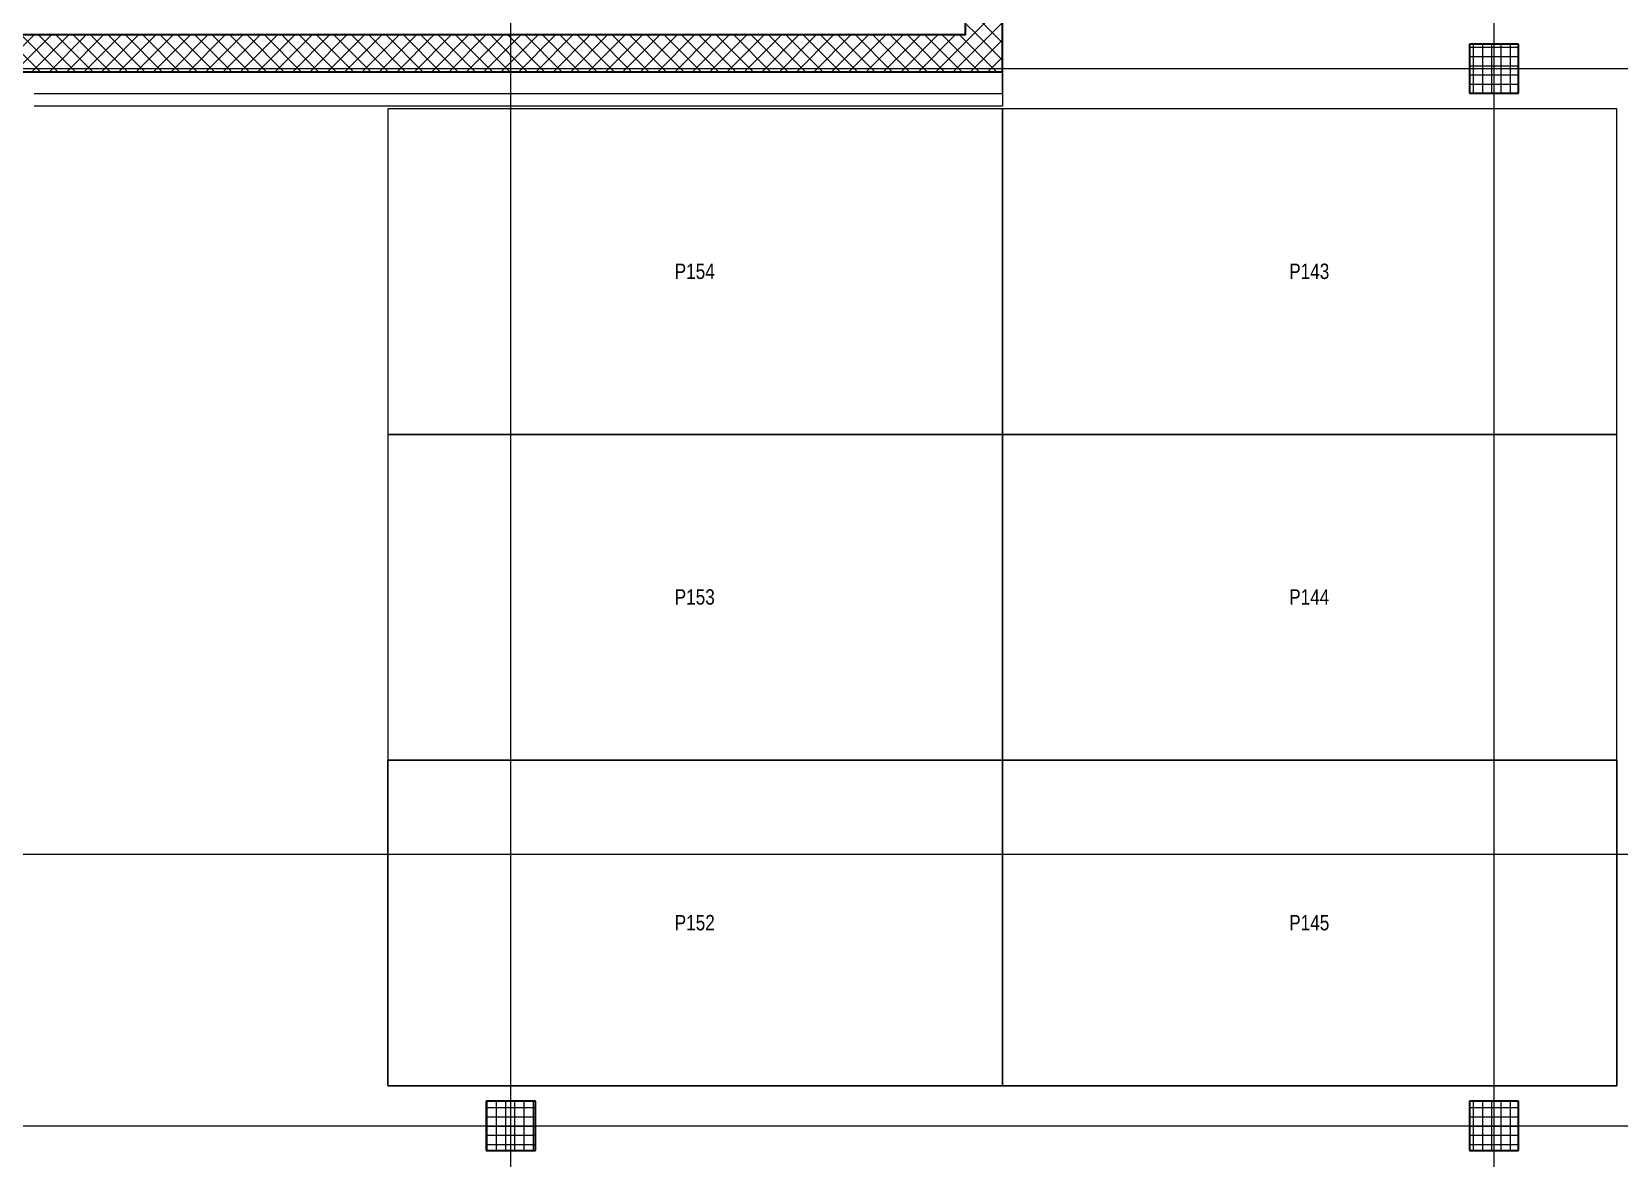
# Model space of a CAD drawing. Extents: x -882 to 937, y -179 to 966.
# Drawn here: x -646.9 to -388.5, y 339.6 to 522.9 of the extents above; entities that cross this region are included whole.
import ezdxf
from ezdxf.lldxf.tags import DXFTag

# ---------------------------------------------------------------- set-up
doc = ezdxf.new("R2010")
doc.units = 0
doc.layers.get('0').update_dxf_attribs({"lineweight": 13})
doc.layers.add('A-DETL-____-OTLN', color=5, linetype='Continuous', lineweight=9, true_color=0x0000ff)
for name, color, linetype, lineweight in [('A-FLOR-____-OTLN', 7, 'Continuous', 9), ('A-WALL-____-MCUT', 7, 'Continuous', 35), ('A-WALL-____-PATT', 7, 'Continuous', 35), ('C-PRKG-____-IDEN', 7, 'Continuous', 5), ('C-PRKG-____-OTLN', 7, 'Continuous', 9), ('S-COLS-____-MCUT', 7, 'Continuous', 35), ('S-COLS-____-OTLN', 7, 'Continuous', 9), ('S-GRID-____-OTLN', 7, 'Continuous', 5)]:
    doc.layers.add(name, color=color, linetype=linetype, lineweight=lineweight)
doc.styles.get("Standard").update_dxf_attribs({"font": 'arial.ttf'})
tags = doc.linetypes.add('_Rasterlinie_', pattern=[0.375, 0.2, -0.05, 0.075, -0.05]).pattern_tags.tags
tags[10:11] = [DXFTag(74, 4), DXFTag(75, 0), DXFTag(340, '0'), DXFTag(46, 1.0), DXFTag(50, 0.0), DXFTag(44, 0.0), DXFTag(45, 0.0)]
tags[8:9] = [DXFTag(74, 4), DXFTag(75, 0), DXFTag(340, '0'), DXFTag(46, 1.0), DXFTag(50, 0.0), DXFTag(44, 0.0), DXFTag(45, 0.0)]
tags[6:7] = [DXFTag(74, 4), DXFTag(75, 0), DXFTag(340, '0'), DXFTag(46, 1.0), DXFTag(50, 0.0), DXFTag(44, 0.0), DXFTag(45, 0.0)]
tags[4:5] = [DXFTag(74, 4), DXFTag(75, 0), DXFTag(340, '0'), DXFTag(46, 1.0), DXFTag(50, 0.0), DXFTag(44, 0.0), DXFTag(45, 0.0)]
tags = doc.linetypes.add('Gestrichelt', pattern=[0.1, 0.05, -0.05]).pattern_tags.tags
tags[6:7] = [DXFTag(74, 4), DXFTag(75, 0), DXFTag(340, '0'), DXFTag(46, 1.0), DXFTag(50, 0.0), DXFTag(44, 0.0), DXFTag(45, 0.0)]
tags[4:5] = [DXFTag(74, 4), DXFTag(75, 0), DXFTag(340, '0'), DXFTag(46, 1.0), DXFTag(50, 0.0), DXFTag(44, 0.0), DXFTag(45, 0.0)]

# ---------------------------------------------------------------- blocks, each defined once
blk = doc.blocks.new('Referenz-A0UJ2GK4XE', base_point=(-896.79, -159.76))
at = {"layer": 'A-DETL-____-OTLN', "color": 0, "linetype": 'Continuous', "lineweight": 35, "ltscale": 0.35}
blk.add_line((-648.92, 516.4), (-646.52, 516.4), dxfattribs=at)
at = {"layer": 'A-DETL-____-OTLN', "color": 0, "linetype": 'Gestrichelt', "ltscale": 0.13}
for p, q in [((-488.92, 516.39), (-488.92, 510.79)), ((-488.92, 510.79), (-646.52, 510.79))]:
    blk.add_line(p, q, dxfattribs=at)
at = {"layer": 'A-FLOR-____-OTLN', "color": 0, "linetype": 'Continuous', "ltscale": 0.13}
for p, q in [((-488.92, 516.39), (-646.52, 516.39)), ((-488.92, 512.8), (-488.92, 516.4)), ((-488.92, 512.8), (-646.52, 512.8)), ((111.08, 389.05), (-788.92, 389.05))]:
    blk.add_line(p, q, dxfattribs=at)
at = {"layer": 'A-WALL-____-MCUT', "color": 0, "linetype": 'Continuous', "ltscale": 0.35}
for p, q in [((-494.92, 522.4), (-494.92, 836.4)), ((-488.92, 516.4), (-488.92, 755.4)), ((-494.92, 522.4), (-794.92, 522.4)), ((-646.52, 516.4), (-488.92, 516.4))]:
    blk.add_line(p, q, dxfattribs=at)
at = {"layer": 'A-WALL-____-PATT', "color": 0, "linetype": 'Continuous', "lineweight": 9, "ltscale": 0.13}
for p, q in [((-490.23, 522.4), (-494.92, 527.1)), ((-493.77, 522.4), (-488.92, 527.25)), ((-652.51, 516.4), (-646.51, 522.4)), ((-645.45, 516.4), (-651.45, 522.4)), ((-649.68, 516.4), (-643.68, 522.4)), ((-642.62, 516.4), (-648.62, 522.4)), ((-646.85, 516.4), (-640.85, 522.4)), ((-639.79, 516.4), (-645.79, 522.4)), ((-644.02, 516.4), (-638.02, 522.4)), ((-636.97, 516.4), (-642.97, 522.4)), ((-641.19, 516.4), (-635.19, 522.4)), ((-634.14, 516.4), (-640.14, 522.4)), ((-638.36, 516.4), (-632.36, 522.4)), ((-631.31, 516.4), (-637.31, 522.4)), ((-635.53, 516.4), (-629.53, 522.4)), ((-628.48, 516.4), (-634.48, 522.4)), ((-632.71, 516.4), (-626.71, 522.4)), ((-625.65, 516.4), (-631.65, 522.4)), ((-629.88, 516.4), (-623.88, 522.4)), ((-622.82, 516.4), (-628.82, 522.4)), ((-627.05, 516.4), (-621.05, 522.4)), ((-619.99, 516.4), (-625.99, 522.4)), ((-624.22, 516.4), (-618.22, 522.4)), ((-617.17, 516.4), (-623.17, 522.4)), ((-621.39, 516.4), (-615.39, 522.4)), ((-614.34, 516.4), (-620.34, 522.4)), ((-618.56, 516.4), (-612.56, 522.4)), ((-611.51, 516.4), (-617.51, 522.4)), ((-615.74, 516.4), (-609.74, 522.4)), ((-608.68, 516.4), (-614.68, 522.4)), ((-612.91, 516.4), (-606.91, 522.4)), ((-605.85, 516.4), (-611.85, 522.4)), ((-610.08, 516.4), (-604.08, 522.4)), ((-603.02, 516.4), (-609.02, 522.4)), ((-607.25, 516.4), (-601.25, 522.4)), ((-600.2, 516.4), (-606.2, 522.4)), ((-604.42, 516.4), (-598.42, 522.4)), ((-597.37, 516.4), (-603.37, 522.4)), ((-601.59, 516.4), (-595.59, 522.4)), ((-594.54, 516.4), (-600.54, 522.4)), ((-598.76, 516.4), (-592.76, 522.4)), ((-591.71, 516.4), (-597.71, 522.4)), ((-595.94, 516.4), (-589.94, 522.4)), ((-588.88, 516.4), (-594.88, 522.4)), ((-593.11, 516.4), (-587.11, 522.4)), ((-586.05, 516.4), (-592.05, 522.4)), ((-590.28, 516.4), (-584.28, 522.4)), ((-583.23, 516.4), (-589.23, 522.4)), ((-587.45, 516.4), (-581.45, 522.4)), ((-580.4, 516.4), (-586.4, 522.4)), ((-584.62, 516.4), (-578.62, 522.4)), ((-577.57, 516.4), (-583.57, 522.4)), ((-581.79, 516.4), (-575.79, 522.4)), ((-574.74, 516.4), (-580.74, 522.4)), ((-578.97, 516.4), (-572.97, 522.4)), ((-571.91, 516.4), (-577.91, 522.4)), ((-576.14, 516.4), (-570.14, 522.4)), ((-569.08, 516.4), (-575.08, 522.4)), ((-573.31, 516.4), (-567.31, 522.4)), ((-566.25, 516.4), (-572.25, 522.4)), ((-570.48, 516.4), (-564.48, 522.4)), ((-563.43, 516.4), (-569.43, 522.4)), ((-567.65, 516.4), (-561.65, 522.4)), ((-560.6, 516.4), (-566.6, 522.4)), ((-564.82, 516.4), (-558.82, 522.4)), ((-557.77, 516.4), (-563.77, 522.4)), ((-562, 516.4), (-556, 522.4)), ((-554.94, 516.4), (-560.94, 522.4)), ((-559.17, 516.4), (-553.17, 522.4)), ((-552.11, 516.4), (-558.11, 522.4)), ((-556.34, 516.4), (-550.34, 522.4)), ((-549.28, 516.4), (-555.28, 522.4)), ((-553.51, 516.4), (-547.51, 522.4)), ((-546.46, 516.4), (-552.46, 522.4)), ((-550.68, 516.4), (-544.68, 522.4)), ((-543.63, 516.4), (-549.63, 522.4)), ((-547.85, 516.4), (-541.85, 522.4)), ((-540.8, 516.4), (-546.8, 522.4)), ((-545.02, 516.4), (-539.02, 522.4)), ((-537.97, 516.4), (-543.97, 522.4)), ((-542.2, 516.4), (-536.2, 522.4)), ((-535.14, 516.4), (-541.14, 522.4)), ((-539.37, 516.4), (-533.37, 522.4)), ((-532.31, 516.4), (-538.31, 522.4)), ((-536.54, 516.4), (-530.54, 522.4)), ((-529.49, 516.4), (-535.49, 522.4)), ((-533.71, 516.4), (-527.71, 522.4)), ((-526.66, 516.4), (-532.66, 522.4)), ((-530.88, 516.4), (-524.88, 522.4)), ((-523.83, 516.4), (-529.83, 522.4)), ((-528.05, 516.4), (-522.05, 522.4)), ((-521, 516.4), (-527, 522.4)), ((-525.23, 516.4), (-519.23, 522.4)), ((-518.17, 516.4), (-524.17, 522.4)), ((-522.4, 516.4), (-516.4, 522.4)), ((-515.34, 516.4), (-521.34, 522.4)), ((-519.57, 516.4), (-513.57, 522.4)), ((-512.51, 516.4), (-518.51, 522.4)), ((-516.74, 516.4), (-510.74, 522.4)), ((-509.69, 516.4), (-515.69, 522.4)), ((-513.91, 516.4), (-507.91, 522.4)), ((-506.86, 516.4), (-512.86, 522.4)), ((-511.08, 516.4), (-505.08, 522.4)), ((-504.03, 516.4), (-510.03, 522.4)), ((-508.26, 516.4), (-502.26, 522.4)), ((-501.2, 516.4), (-507.2, 522.4)), ((-505.43, 516.4), (-499.43, 522.4)), ((-498.37, 516.4), (-504.37, 522.4)), ((-502.6, 516.4), (-496.6, 522.4)), ((-495.54, 516.4), (-501.54, 522.4)), ((-499.77, 516.4), (-493.77, 522.4)), ((-492.72, 516.4), (-498.72, 522.4)), ((-496.94, 516.4), (-490.94, 522.4)), ((-489.89, 516.4), (-495.89, 522.4)), ((-493.06, 522.4), (-494.92, 524.27)), ((-488.92, 518.27), (-493.06, 522.4)), ((-490.94, 522.4), (-488.92, 524.42)), ((-488.92, 521.1), (-490.23, 522.4)), ((-494.11, 516.4), (-488.92, 521.59)), ((-491.28, 516.4), (-488.92, 518.76))]:
    blk.add_line(p, q, dxfattribs=at)
at = {"layer": 'C-PRKG-____-OTLN', "color": 0, "linetype": 'Continuous', "ltscale": 0.13}
for p, q in [((-488.92, 510.37), (-588.92, 510.37)), ((-588.92, 510.37), (-588.92, 457.38)), ((-588.92, 510.37), (-588.92, 510.37)), ((-488.92, 457.38), (-488.92, 510.37)), ((-488.92, 510.37), (-488.92, 510.37)), ((-388.92, 510.37), (-488.92, 510.37)), ((-488.92, 510.37), (-488.92, 457.38)), ((-488.92, 510.37), (-488.92, 510.37)), ((-388.92, 457.38), (-388.92, 510.37)), ((-388.92, 510.37), (-388.92, 510.37)), ((-588.92, 457.38), (-488.92, 457.38)), ((-588.92, 457.38), (-588.92, 457.38)), ((-488.92, 457.38), (-588.92, 457.38)), ((-588.92, 457.38), (-588.92, 404.39)), ((-588.92, 457.38), (-588.92, 457.38)), ((-488.92, 457.38), (-488.92, 457.38)), ((-488.92, 404.39), (-488.92, 457.38)), ((-488.92, 457.38), (-488.92, 457.38)), ((-488.92, 457.38), (-388.92, 457.38)), ((-488.92, 457.38), (-488.92, 457.38)), ((-388.92, 457.38), (-488.92, 457.38)), ((-488.92, 457.38), (-488.92, 404.39)), ((-488.92, 457.38), (-488.92, 457.38)), ((-388.92, 457.38), (-388.92, 457.38)), ((-388.92, 404.39), (-388.92, 457.38)), ((-388.92, 457.38), (-388.92, 457.38)), ((-588.92, 404.39), (-488.92, 404.39)), ((-588.92, 404.39), (-588.92, 404.39)), ((-588.92, 404.39), (-488.92, 404.39)), ((-588.92, 351.4), (-588.92, 404.39)), ((-488.92, 404.39), (-588.92, 404.39)), ((-588.92, 404.39), (-588.92, 351.4)), ((-588.92, 351.4), (-588.92, 404.39)), ((-588.92, 404.39), (-488.92, 404.39)), ((-588.92, 404.39), (-588.92, 404.39)), ((-488.92, 404.39), (-488.92, 404.39)), ((-488.92, 404.39), (-388.92, 404.39)), ((-488.92, 404.39), (-488.92, 404.39)), ((-488.92, 351.4), (-488.92, 404.39)), ((-388.92, 404.39), (-488.92, 404.39)), ((-388.92, 404.39), (-488.92, 404.39)), ((-488.92, 404.39), (-488.92, 351.4)), ((-488.92, 351.4), (-488.92, 404.39)), ((-488.92, 404.39), (-388.92, 404.39)), ((-488.92, 404.39), (-488.92, 404.39)), ((-488.92, 351.4), (-488.92, 404.39)), ((-488.92, 351.4), (-488.92, 404.39)), ((-488.92, 404.39), (-488.92, 351.4)), ((-488.92, 404.39), (-488.92, 404.39)), ((-388.92, 404.39), (-388.92, 404.39)), ((-388.92, 351.4), (-388.92, 404.39)), ((-388.92, 351.4), (-388.92, 404.39)), ((-388.92, 404.39), (-388.92, 351.4)), ((-388.92, 404.39), (-388.92, 404.39)), ((-588.92, 351.4), (-488.92, 351.4)), ((-588.92, 351.4), (-488.92, 351.4)), ((-488.92, 351.4), (-588.92, 351.4)), ((-588.92, 351.4), (-588.92, 351.4)), ((-388.92, 351.4), (-488.92, 351.4)), ((-488.92, 351.4), (-388.92, 351.4)), ((-388.92, 351.4), (-488.92, 351.4)), ((-488.92, 351.4), (-488.92, 351.4)), ((-488.92, 351.4), (-488.92, 351.4)), ((-388.92, 351.4), (-388.92, 351.4))]:
    blk.add_line(p, q, dxfattribs=at)
at = {"layer": 'S-COLS-____-MCUT', "color": 0, "linetype": 'Continuous', "ltscale": 0.35}
for p, q in [((-404.92, 520.9), (-412.92, 520.9)), ((-412.92, 520.9), (-412.92, 512.9)), ((-404.92, 512.9), (-404.92, 520.9)), ((-412.92, 512.9), (-404.92, 512.9)), ((-564.92, 348.9), (-572.92, 348.9)), ((-572.92, 348.9), (-572.92, 340.9)), ((-564.92, 340.9), (-564.92, 348.9)), ((-404.92, 348.9), (-412.92, 348.9)), ((-412.92, 348.9), (-412.92, 340.9)), ((-404.92, 340.9), (-404.92, 348.9)), ((-572.92, 340.9), (-564.92, 340.9)), ((-412.92, 340.9), (-404.92, 340.9))]:
    blk.add_line(p, q, dxfattribs=at)
at = {"layer": 'S-COLS-____-OTLN', "color": 0, "linetype": 'Continuous', "ltscale": 0.13}
for p, q in [((-412.92, 520.37), (-404.92, 520.37)), ((-412.26, 512.9), (-412.26, 520.9)), ((-410.76, 512.9), (-410.76, 520.9)), ((-409.26, 512.9), (-409.26, 520.9)), ((-407.76, 512.9), (-407.76, 520.9)), ((-406.26, 512.9), (-406.26, 520.9)), ((-412.92, 518.87), (-404.92, 518.87)), ((-412.92, 517.37), (-404.92, 517.37)), ((-412.92, 515.87), (-404.92, 515.87)), ((-412.92, 514.37), (-404.92, 514.37)), ((-572.76, 340.9), (-572.76, 348.9)), ((-571.26, 340.9), (-571.26, 348.9)), ((-569.76, 340.9), (-569.76, 348.9)), ((-568.26, 340.9), (-568.26, 348.9)), ((-566.76, 340.9), (-566.76, 348.9)), ((-565.26, 340.9), (-565.26, 348.9)), ((-412.26, 340.9), (-412.26, 348.9)), ((-410.76, 340.9), (-410.76, 348.9)), ((-409.26, 340.9), (-409.26, 348.9)), ((-407.76, 340.9), (-407.76, 348.9)), ((-406.26, 340.9), (-406.26, 348.9)), ((-572.92, 347.87), (-564.92, 347.87)), ((-572.92, 346.37), (-564.92, 346.37)), ((-412.92, 347.87), (-404.92, 347.87)), ((-412.92, 346.37), (-404.92, 346.37)), ((-572.92, 344.87), (-564.92, 344.87)), ((-412.92, 344.87), (-404.92, 344.87)), ((-572.92, 343.37), (-564.92, 343.37)), ((-572.92, 341.87), (-564.92, 341.87)), ((-412.92, 343.37), (-404.92, 343.37)), ((-412.92, 341.87), (-404.92, 341.87))]:
    blk.add_line(p, q, dxfattribs=at)
at = {"layer": 'S-GRID-____-OTLN', "color": 0, "linetype": '_Rasterlinie_', "ltscale": 0.13}
for p, q in [((-568.92, 109.1), (-568.92, 949.68)), ((-408.92, 109.1), (-408.92, 949.68)), ((-850.37, 516.9), (51.5, 516.9)), ((-850.37, 344.9), (51.5, 344.9))]:
    blk.add_line(p, q, dxfattribs=at)
at = {"layer": 'C-PRKG-____-IDEN', "color": 0, "linetype": 'Continuous', "ltscale": 0.13, "char_height": 2.5, "attachment_point": 1}
for s, insert in [('{\\W0.8;\\fArial;P154}', (-542.26, 485.18)), ('{\\W0.8;\\fArial;P143}', (-442.26, 485.18)), ('{\\W0.8;\\fArial;P153}', (-542.26, 432.2)), ('{\\W0.8;\\fArial;P144}', (-442.26, 432.2)), ('{\\W0.8;\\fArial;P152}', (-542.26, 379.21)), ('{\\W0.8;\\fArial;P145}', (-442.26, 379.21))]:
    blk.add_mtext(s, dxfattribs=dict(at, insert=insert))

msp = doc.modelspace()

# ---------------------------------------------------------------- block references
at = {"color": 9, "lineweight": 25, "ltscale": 0.25, "true_color": 0xc0c0c0}
msp.add_blockref('Referenz-A0UJ2GK4XE', (-896.79, -159.76), dxfattribs=at)

doc.saveas('drawing.dxf')
